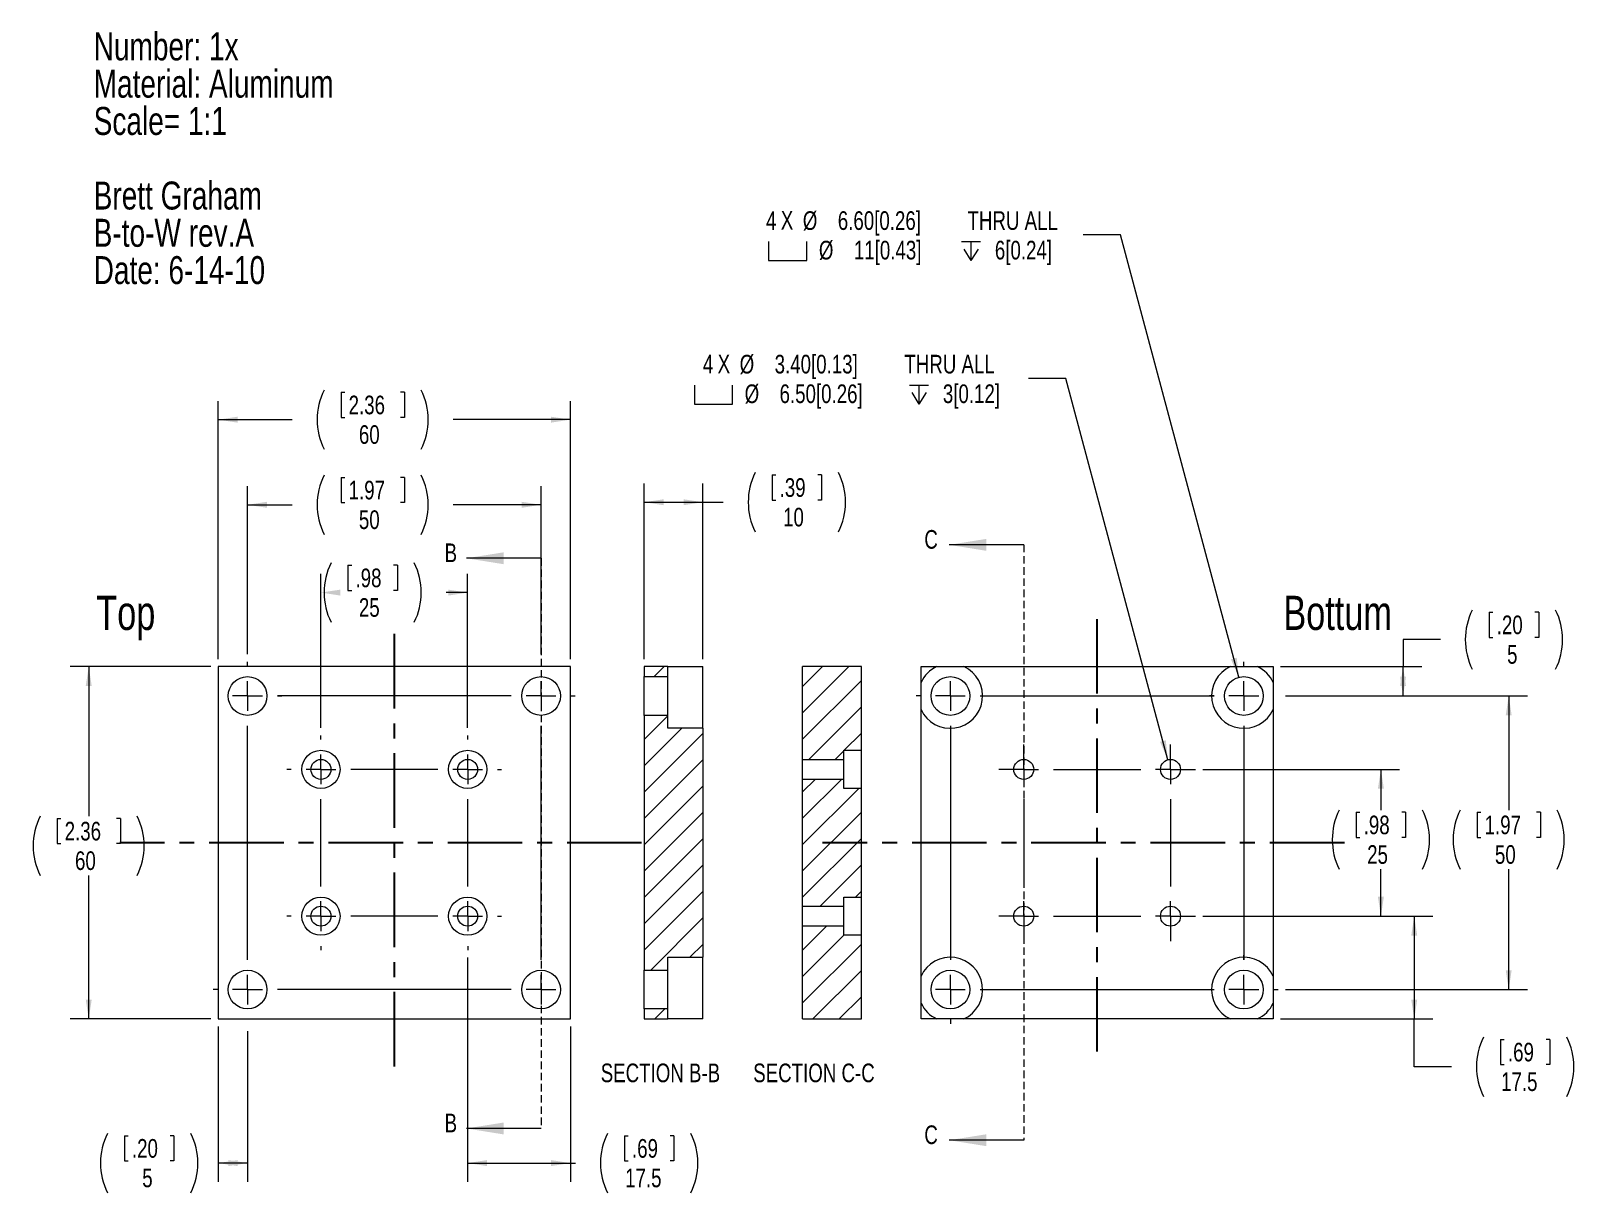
# Model space of a CAD drawing. Header units: millimetres. Extents: x 13 to 276, y 4 to 202.
import ezdxf

# ---------------------------------------------------------------- set-up
doc = ezdxf.new("R2010")
doc.units = ezdxf.units.MM
doc.linetypes.add('CENTERX2', pattern=[20.32, 12.7, -2.54, 2.54, -2.54])
doc.linetypes.add('HIDDEN', pattern=[1.905, 1.27, -0.635])
doc.styles.add('SLDTEXTSTYLE0', font='TXT', dxfattribs={"width": 0.75})
doc.dimstyles.new('SLDDIMSTYLE0', dxfattribs={"dimtxt": 3.175, "dimasz": 3.302, "dimexe": 0, "dimexo": 0.0625, "dimgap": 0.79375, "dimtad": 0, "dimtih": 1, "dimtoh": 1, "dimrnd": 1e-09, "dimzin": 12, "dimdsep": 46, "dimtxsty": 'SLDTEXTSTYLE0', "dimsah": 1, "dimcen": 0.09, "dimadec": 0, "dimazin": 0, "dimtfac": 1, "dimtofl": 0, "dimtmove": 0, "dimatfit": 3, "dimfxl": 1, "dimtolj": 1, "dimtzin": 12, "dimarcsym": 0})
doc.dimstyles.new('SLDDIMSTYLE1', dxfattribs={"dimtxt": 3.175, "dimasz": 3.302, "dimexe": 0, "dimexo": 0.0625, "dimgap": 0.79375, "dimtad": 0, "dimtih": 1, "dimtoh": 1, "dimdec": 0, "dimrnd": 1e-09, "dimzin": 12, "dimdsep": 46, "dimtxsty": 'SLDTEXTSTYLE0', "dimsah": 1, "dimcen": 0.09, "dimadec": 0, "dimazin": 0, "dimtfac": 1, "dimtofl": 0, "dimtmove": 0, "dimatfit": 3, "dimfxl": 1, "dimtolj": 1, "dimtzin": 12, "dimarcsym": 0})

# ---------------------------------------------------------------- blocks, each defined once
blk = doc.blocks.new('SW_NOTE_0')
at = {"color": 0, "linetype": 'Continuous', "lineweight": 0, "attachment_point": 1, "style": 'SLDTEXTSTYLE0'}
for s, insert, char_height in [('Number: 1x', (0, 6.14), 4.763), ('Material: Aluminum', (0, -0.21), 4.7625), ('Scale= 1:1', (0, -6.56), 4.763), ('Brett Graham', (0, -19.26), 4.7625), ('B-to-W rev.A', (0, -25.61), 4.7625), ('Date: 6-14-10', (0, -31.96), 4.7625)]:
    blk.add_mtext(s, dxfattribs=dict(at, insert=insert, char_height=char_height))
blk = doc.blocks.new('*D2')
at = {"color": 7, "linetype": 'Continuous', "lineweight": 0}
for p, q in [((65.57, 140.42), (65.57, 136.13)), ((65.57, 140.42), (66.21, 140.42)), ((76.35, 140.42), (75.7, 140.42)), ((76.35, 140.42), (76.35, 136.13)), ((44.64, 94.97), (44.64, 138.93)), ((104.64, 94.97), (104.64, 138.93)), ((44.64, 135.76), (57.24, 135.76)), ((65.57, 136.13), (66.21, 136.13)), ((76.35, 136.13), (75.7, 136.13)), ((104.64, 135.76), (84.68, 135.76))]:
    blk.add_line(p, q, dxfattribs=at)
for centre, start, end in [((72.77, 135.76), 153.4349, 206.5651), ((69.15, 135.76), 333.4349, 26.5651)]:
    blk.add_arc(centre, 11.27, start, end, dxfattribs=at)
for points in [[(44.64, 135.76), (47.94, 135.25), (47.94, 136.26)], [(104.64, 135.76), (101.34, 136.26), (101.34, 135.25)]]:
    blk.add_solid(points, dxfattribs=at)
at = {"color": 7, "linetype": 'Continuous', "lineweight": 0, "char_height": 3.175, "attachment_point": 1, "style": 'SLDTEXTSTYLE0'}
for s, insert in [('2.36', (66.86, 139.85)), ('60', (68.61, 134.81))]:
    blk.add_mtext(s, dxfattribs=dict(at, insert=insert))
blk = doc.blocks.new('*D3')
at = {"color": 7, "linetype": 'Continuous', "lineweight": 0}
for p, q in [((49.64, 95.81), (49.64, 124.43)), ((65.57, 125.92), (65.57, 121.64)), ((65.57, 125.92), (66.21, 125.92)), ((76.35, 125.92), (75.7, 125.92)), ((76.35, 125.92), (76.35, 121.64)), ((99.64, 95.81), (99.64, 124.43)), ((49.64, 121.26), (57.24, 121.26)), ((65.57, 121.64), (66.21, 121.64)), ((76.35, 121.64), (75.7, 121.64)), ((99.64, 121.26), (84.68, 121.26))]:
    blk.add_line(p, q, dxfattribs=at)
for centre, start, end in [((72.77, 121.26), 153.4349, 206.5651), ((69.15, 121.26), 333.4349, 26.5651)]:
    blk.add_arc(centre, 11.27, start, end, dxfattribs=at)
for points in [[(49.64, 121.26), (52.94, 120.75), (52.94, 121.77)], [(99.64, 121.26), (96.34, 121.77), (96.34, 120.75)]]:
    blk.add_solid(points, dxfattribs=at)
at = {"color": 7, "linetype": 'Continuous', "lineweight": 0, "char_height": 3.175, "attachment_point": 1, "style": 'SLDTEXTSTYLE0'}
for s, insert in [('1.97', (66.86, 125.35)), ('50', (68.61, 120.31))]:
    blk.add_mtext(s, dxfattribs=dict(at, insert=insert))
blk = doc.blocks.new('*D4')
at = {"color": 7, "linetype": 'Continuous', "lineweight": 0}
for p, q in [((66.74, 110.97), (66.74, 106.68)), ((66.74, 110.97), (67.38, 110.97)), ((75.17, 110.97), (74.53, 110.97)), ((75.17, 110.97), (75.17, 106.68)), ((62.14, 83.26), (62.14, 109.48)), ((87.14, 83.26), (87.14, 109.48)), ((66.74, 106.68), (67.38, 106.68)), ((75.17, 106.68), (74.53, 106.68)), ((87.14, 106.31), (83.5, 106.31))]:
    blk.add_line(p, q, dxfattribs=at)
for centre, start, end in [((73.94, 106.31), 153.4349, 206.5651), ((67.97, 106.31), 333.4349, 26.5651)]:
    blk.add_arc(centre, 11.27, start, end, dxfattribs=at)
for points in [[(62.14, 106.31), (65.44, 105.8), (65.44, 106.81)], [(87.14, 106.31), (83.84, 106.81), (83.84, 105.8)]]:
    blk.add_solid(points, dxfattribs=at)
at = {"color": 7, "linetype": 'Continuous', "lineweight": 0, "char_height": 3.175, "attachment_point": 1, "style": 'SLDTEXTSTYLE0'}
for s, insert in [('.98', (68.03, 110.4)), ('25', (68.61, 105.36))]:
    blk.add_mtext(s, dxfattribs=dict(at, insert=insert))
blk = doc.blocks.new('*D5')
at = {"color": 7, "linetype": 'Continuous', "lineweight": 0}
for p, q in [((43.37, 93.7), (19.4, 93.7)), ((22.58, 93.7), (22.58, 68.22)), ((17.19, 67.84), (17.19, 63.56)), ((17.19, 67.84), (17.83, 67.84)), ((27.97, 67.84), (27.33, 67.84)), ((27.97, 67.84), (27.97, 63.56)), ((17.19, 63.56), (17.83, 63.56)), ((27.97, 63.56), (27.33, 63.56)), ((22.58, 33.7), (22.58, 58.14)), ((43.37, 33.7), (19.4, 33.7))]:
    blk.add_line(p, q, dxfattribs=at)
for centre, start, end in [((24.39, 63.18), 153.4349, 206.5651), ((20.77, 63.18), 333.4349, 26.5651)]:
    blk.add_arc(centre, 11.27, start, end, dxfattribs=at)
for points in [[(22.58, 93.7), (22.07, 90.39), (23.09, 90.39)], [(22.58, 33.7), (23.09, 37), (22.07, 37)]]:
    blk.add_solid(points, dxfattribs=at)
at = {"color": 7, "linetype": 'Continuous', "lineweight": 0, "char_height": 3.175, "attachment_point": 1, "style": 'SLDTEXTSTYLE0'}
for s, insert in [('2.36', (18.48, 67.27)), ('60', (20.24, 62.24))]:
    blk.add_mtext(s, dxfattribs=dict(at, insert=insert))
blk = doc.blocks.new('*D6')
at = {"color": 7, "linetype": 'Continuous', "lineweight": 0}
for p, q in [((87.14, 44.14), (87.14, 5.98)), ((104.64, 32.43), (104.64, 5.98)), ((113.85, 13.81), (113.85, 9.53)), ((113.85, 13.81), (114.5, 13.81)), ((122.29, 13.81), (121.64, 13.81)), ((122.29, 13.81), (122.29, 9.53)), ((87.14, 9.15), (104.64, 9.15)), ((104.64, 9.15), (105.52, 9.15)), ((113.85, 9.53), (114.5, 9.53)), ((122.29, 9.53), (121.64, 9.53))]:
    blk.add_line(p, q, dxfattribs=at)
for centre, start, end in [((121.05, 9.15), 153.4349, 206.5651), ((115.09, 9.15), 333.4349, 26.5651)]:
    blk.add_arc(centre, 11.27, start, end, dxfattribs=at)
for points in [[(87.14, 9.15), (90.44, 8.64), (90.44, 9.66)], [(104.64, 9.15), (101.34, 9.66), (101.34, 8.64)]]:
    blk.add_solid(points, dxfattribs=at)
at = {"color": 7, "linetype": 'Continuous', "lineweight": 0, "char_height": 3.175, "attachment_point": 1, "style": 'SLDTEXTSTYLE0'}
for s, insert in [('.69', (115.14, 13.24)), ('17.5', (113.97, 8.21))]:
    blk.add_mtext(s, dxfattribs=dict(at, insert=insert))
blk = doc.blocks.new('*D7')
at = {"color": 7, "linetype": 'Continuous', "lineweight": 0}
for p, q in [((44.64, 32.43), (44.64, 5.98)), ((49.64, 31.59), (49.64, 5.98)), ((28.65, 13.81), (28.65, 9.53)), ((28.65, 13.81), (29.29, 13.81)), ((37.09, 13.81), (36.44, 13.81)), ((37.09, 13.81), (37.09, 9.53)), ((28.65, 9.53), (29.29, 9.53)), ((37.09, 9.53), (36.44, 9.53)), ((49.64, 9.15), (44.64, 9.15))]:
    blk.add_line(p, q, dxfattribs=at)
for centre, start, end in [((35.85, 9.15), 153.4349, 206.5651), ((29.89, 9.15), 333.4349, 26.5651)]:
    blk.add_arc(centre, 11.27, start, end, dxfattribs=at)
for points in [[(44.64, 9.15), (47.94, 8.64), (47.94, 9.66)], [(49.64, 9.15), (46.34, 9.66), (46.34, 8.64)]]:
    blk.add_solid(points, dxfattribs=at)
at = {"color": 7, "linetype": 'Continuous', "lineweight": 0, "attachment_point": 1, "style": 'SLDTEXTSTYLE0'}
for s, insert, char_height in [('.20', (29.94, 13.24), 3.175), ('5', (31.7, 8.21), 3.17)]:
    blk.add_mtext(s, dxfattribs=dict(at, insert=insert, char_height=char_height))
blk = doc.blocks.new('SW_CENTERMARKSYMBOL_0')
at = {"color": 0, "linetype": 'Continuous', "lineweight": 0}
for p, q in [((0, 30.08), (0, 30.79)), ((25, 30.08), (25, 30.79)), ((0, 25), (0, 27.54)), ((25, 25), (25, 27.54)), ((-5.08, 25), (-5.79, 25)), ((0, 25), (-2.54, 25)), ((0, 25), (0, 22.46)), ((0, 25), (2.54, 25)), ((19.92, 25), (5.08, 25)), ((25, 25), (22.46, 25)), ((25, 25), (25, 22.46)), ((25, 25), (27.54, 25)), ((30.08, 25), (30.79, 25)), ((0, 5.08), (0, 19.92)), ((25, 5.08), (25, 19.92)), ((-5.08, 0), (-5.79, 0)), ((0, 0), (-2.54, 0)), ((0, 0), (0, 2.54)), ((0, 0), (0, -2.54)), ((0, 0), (2.54, 0)), ((19.92, 0), (5.08, 0)), ((25, 0), (22.46, 0)), ((25, 0), (25, 2.54)), ((25, 0), (25, -2.54)), ((25, 0), (27.54, 0)), ((30.08, 0), (30.79, 0)), ((0, -5.08), (0, -5.79)), ((25, -5.08), (25, -5.79))]:
    blk.add_line(p, q, dxfattribs=at)
blk = doc.blocks.new('SW_CENTERMARKSYMBOL_1')
at = {"color": 0, "linetype": 'Continuous', "lineweight": 0}
for p, q in [((0, 5.08), (0, 5.84)), ((0, 0), (-2.54, 0)), ((0, 0), (0, 2.54)), ((0, 0), (0, -2.54)), ((0, 0), (2.54, 0)), ((5.08, 0), (5.84, 0)), ((44.92, 0), (5.08, 0)), ((50, 0), (47.46, 0)), ((50, 0), (50, 2.54)), ((50, 0), (50, -2.54)), ((50, 0), (52.54, 0)), ((55.08, 0), (55.84, 0)), ((0, -44.92), (0, -5.08)), ((50, -5.08), (50, -5.84)), ((50, -44.92), (50, -5.08)), ((0, -44.92), (0, -44.16)), ((-5.08, -50), (-5.84, -50)), ((0, -50), (-2.54, -50)), ((0, -50), (0, -47.46)), ((0, -50), (0, -52.54)), ((0, -50), (2.54, -50)), ((44.92, -50), (5.08, -50)), ((44.92, -50), (44.16, -50)), ((50, -50), (47.46, -50)), ((50, -50), (50, -47.46)), ((50, -50), (50, -52.54)), ((50, -50), (52.54, -50)), ((50, -55.08), (50, -55.84))]:
    blk.add_line(p, q, dxfattribs=at)
blk = doc.blocks.new('*D10')
at = {"color": 7, "linetype": 'Continuous', "lineweight": 0}
for p, q in [((226.49, 88.7), (267.68, 88.7)), ((264.51, 88.7), (264.51, 69.27)), ((259.11, 68.9), (259.11, 64.61)), ((259.11, 68.9), (259.76, 68.9)), ((269.9, 68.9), (269.25, 68.9)), ((269.9, 68.9), (269.9, 64.61)), ((259.11, 64.61), (259.76, 64.61)), ((269.9, 64.61), (269.25, 64.61)), ((264.51, 38.7), (264.51, 59.2)), ((226.49, 38.7), (267.68, 38.7))]:
    blk.add_line(p, q, dxfattribs=at)
for centre, start, end in [((266.31, 64.24), 153.4349, 206.5651), ((262.7, 64.24), 333.4349, 26.5651)]:
    blk.add_arc(centre, 11.27, start, end, dxfattribs=at)
for points in [[(264.51, 88.7), (264, 85.39), (265.01, 85.39)], [(264.51, 38.7), (265.01, 42), (264, 42)]]:
    blk.add_solid(points, dxfattribs=at)
at = {"color": 7, "linetype": 'Continuous', "lineweight": 0, "char_height": 3.175, "attachment_point": 1, "style": 'SLDTEXTSTYLE0'}
for s, insert in [('1.97', (260.4, 68.33)), ('50', (262.16, 63.29))]:
    blk.add_mtext(s, dxfattribs=dict(at, insert=insert))
blk = doc.blocks.new('*D11')
at = {"color": 7, "linetype": 'Continuous', "lineweight": 0}
for p, q in [((212.39, 76.2), (245.9, 76.2)), ((242.73, 76.2), (242.73, 69.27)), ((238.51, 68.9), (238.51, 64.61)), ((238.51, 68.9), (239.15, 68.9)), ((246.95, 68.9), (246.3, 68.9)), ((246.95, 68.9), (246.95, 64.61)), ((238.51, 64.61), (239.15, 64.61)), ((246.95, 64.61), (246.3, 64.61)), ((242.73, 51.2), (242.73, 59.2)), ((212.39, 51.2), (245.9, 51.2))]:
    blk.add_line(p, q, dxfattribs=at)
for centre, start, end in [((245.71, 64.24), 153.4349, 206.5651), ((239.75, 64.24), 333.4349, 26.5651)]:
    blk.add_arc(centre, 11.27, start, end, dxfattribs=at)
for points in [[(242.73, 76.2), (242.22, 72.89), (243.24, 72.89)], [(242.73, 51.2), (243.24, 54.5), (242.22, 54.5)]]:
    blk.add_solid(points, dxfattribs=at)
at = {"color": 7, "linetype": 'Continuous', "lineweight": 0, "char_height": 3.175, "attachment_point": 1, "style": 'SLDTEXTSTYLE0'}
for s, insert in [('.98', (239.8, 68.33)), ('25', (240.39, 63.29))]:
    blk.add_mtext(s, dxfattribs=dict(at, insert=insert))
blk = doc.blocks.new('SW_SYMBOL_HOLE_SPOT')
at = {"color": 0, "linetype": 'Continuous', "lineweight": 0}
for p, q in [((0, 875), (0, 75)), ((1600, 75), (1600, 875)), ((0, 75), (1600, 75))]:
    blk.add_line(p, q, dxfattribs=at)
blk = doc.blocks.new('SW_SYMBOL_HOLE_DEPTH')
at = {"color": 0, "linetype": 'Continuous', "lineweight": 0}
for p, q in [((0, 875), (800, 875)), ((400, 875), (400, 75)), ((100, 555), (400, 75)), ((700, 555), (400, 75))]:
    blk.add_line(p, q, dxfattribs=at)
blk = doc.blocks.new('*D12')
at = {"color": 7, "linetype": 'Continuous', "lineweight": 0}
for p, q in [((198.36, 167.21), (192.01, 167.21)), ((218.53, 91.88), (198.36, 167.21))]:
    blk.add_line(p, q, dxfattribs=at)
blk.add_solid([(218.53, 91.88), (218.17, 95.21), (217.18, 94.94)], dxfattribs=at)
at = {"color": 7, "linetype": 'Continuous', "lineweight": 0, "xscale": 0.0040555664, "yscale": 0.0040555664, "zscale": 0.0040555664}
for name, p in [('SW_SYMBOL_HOLE_SPOT', (138.41, 162.56)), ('SW_SYMBOL_HOLE_DEPTH', (171.25, 162.56))]:
    blk.add_blockref(name, p, dxfattribs=at)
at = {"color": 7, "linetype": 'Continuous', "lineweight": 0, "attachment_point": 1, "style": 'SLDTEXTSTYLE0'}
for s, insert, char_height in [('4', (137.97, 171.25), 3.17), ('X ', (140.49, 171.3), 3.175), ('%%c', (144.24, 171.25), 3.175), ('6.60[0.26]', (150.2, 171.25), 3.175), ('THRU ALL', (172.3, 171.25), 3.175), ('%%c', (146.98, 166.22), 3.175), ('11[0.43]', (152.94, 166.22), 3.175), ('6[0.24]', (176.96, 166.22), 3.175)]:
    blk.add_mtext(s, dxfattribs=dict(at, insert=insert, char_height=char_height))
blk = doc.blocks.new('*D15')
at = {"color": 7, "linetype": 'Continuous', "lineweight": 0}
for p, q in [((189.05, 142.76), (182.7, 142.76)), ((206.44, 77.84), (189.05, 142.76))]:
    blk.add_line(p, q, dxfattribs=at)
blk.add_solid([(206.44, 77.84), (206.08, 81.16), (205.1, 80.9)], dxfattribs=at)
at = {"color": 7, "linetype": 'Continuous', "lineweight": 0, "xscale": 0.0040555664, "yscale": 0.0040555664, "zscale": 0.0040555664}
for name, p in [('SW_SYMBOL_HOLE_SPOT', (125.76, 138.11)), ('SW_SYMBOL_HOLE_DEPTH', (162.39, 138.11))]:
    blk.add_blockref(name, p, dxfattribs=at)
at = {"color": 7, "linetype": 'Continuous', "lineweight": 0, "attachment_point": 1, "style": 'SLDTEXTSTYLE0'}
for s, insert, char_height in [('4', (127.21, 146.8), 3.17), ('X ', (129.73, 146.85), 3.175), ('%%c', (133.48, 146.8), 3.175), ('3.40[0.13]', (139.44, 146.8), 3.175), ('THRU ALL', (161.55, 146.8), 3.175), ('%%c', (134.33, 141.76), 3.175), ('6.50[0.26]', (140.28, 141.76), 3.175), ('3[0.12]', (168.1, 141.76), 3.175)]:
    blk.add_mtext(s, dxfattribs=dict(at, insert=insert, char_height=char_height))
blk = doc.blocks.new('*D16')
at = {"color": 7, "linetype": 'Continuous', "lineweight": 0}
for p, q in [((261.18, 102.96), (261.18, 98.68)), ((261.18, 102.96), (261.83, 102.96)), ((269.62, 102.96), (268.97, 102.96)), ((269.62, 102.96), (269.62, 98.68)), ((252.86, 98.3), (246.51, 98.3)), ((246.51, 98.3), (246.51, 93.7)), ((261.18, 98.68), (261.83, 98.68)), ((269.62, 98.68), (268.97, 98.68)), ((225.65, 93.7), (249.68, 93.7)), ((246.51, 88.7), (246.51, 93.7)), ((226.49, 88.7), (249.68, 88.7))]:
    blk.add_line(p, q, dxfattribs=at)
for centre, start, end in [((268.38, 98.3), 153.4349, 206.5651), ((262.42, 98.3), 333.4349, 26.5651)]:
    blk.add_arc(centre, 11.27, start, end, dxfattribs=at)
for points in [[(246.51, 93.7), (246, 90.39), (247.01, 90.39)], [(246.51, 88.7), (247.01, 92), (246, 92)]]:
    blk.add_solid(points, dxfattribs=at)
at = {"color": 7, "linetype": 'Continuous', "lineweight": 0, "attachment_point": 1, "style": 'SLDTEXTSTYLE0'}
for s, insert, char_height in [('.20', (262.47, 102.4), 3.175), ('5', (264.23, 97.36), 3.17)]:
    blk.add_mtext(s, dxfattribs=dict(at, insert=insert, char_height=char_height))
blk = doc.blocks.new('*D17')
at = {"color": 7, "linetype": 'Continuous', "lineweight": 0}
for p, q in [((212.39, 51.2), (251.59, 51.2)), ((248.41, 51.2), (248.41, 33.7)), ((225.65, 33.7), (251.59, 33.7)), ((248.41, 25.55), (248.41, 33.7)), ((263.09, 30.21), (263.09, 25.92)), ((263.09, 30.21), (263.73, 30.21)), ((271.53, 30.21), (270.88, 30.21)), ((271.53, 30.21), (271.53, 25.92)), ((254.76, 25.55), (248.41, 25.55)), ((263.09, 25.92), (263.73, 25.92)), ((271.53, 25.92), (270.88, 25.92))]:
    blk.add_line(p, q, dxfattribs=at)
for centre, start, end in [((270.29, 25.55), 153.4349, 206.5651), ((264.33, 25.55), 333.4349, 26.5651)]:
    blk.add_arc(centre, 11.27, start, end, dxfattribs=at)
for points in [[(248.41, 51.2), (247.9, 47.89), (248.92, 47.89)], [(248.41, 33.7), (248.92, 37), (247.9, 37)]]:
    blk.add_solid(points, dxfattribs=at)
at = {"color": 7, "linetype": 'Continuous', "lineweight": 0, "char_height": 3.175, "attachment_point": 1, "style": 'SLDTEXTSTYLE0'}
for s, insert in [('.69', (264.38, 29.64)), ('17.5', (263.21, 24.6))]:
    blk.add_mtext(s, dxfattribs=dict(at, insert=insert))
blk = doc.blocks.new('SW_CENTERMARKSYMBOL_2')
at = {"color": 0, "linetype": 'Continuous', "lineweight": 0}
for p, q in [((0, 2.54), (0, 4.24)), ((25, 2.54), (25, 4.24)), ((-2.54, 0), (-4.24, 0)), ((0, 0), (-2.54, 0)), ((0, 0), (0, 2.54)), ((0, 0), (2.54, 0)), ((0, 0), (0, -2.54)), ((5.08, 0), (19.92, 0)), ((25, 0), (22.46, 0)), ((25, 0), (25, 2.54)), ((25, 0), (27.54, 0)), ((25, 0), (25, -2.54)), ((27.54, 0), (29.24, 0)), ((0, -5.08), (0, -19.92)), ((25, -5.08), (25, -19.92)), ((0, -25), (0, -22.46)), ((25, -25), (25, -22.46)), ((-2.54, -25), (-4.24, -25)), ((0, -25), (-2.54, -25)), ((0, -25), (2.54, -25)), ((0, -25), (0, -27.54)), ((5.08, -25), (19.92, -25)), ((25, -25), (22.46, -25)), ((25, -25), (27.54, -25)), ((25, -25), (25, -27.54)), ((27.54, -25), (29.24, -25)), ((0, -27.54), (0, -29.24)), ((25, -27.54), (25, -29.24))]:
    blk.add_line(p, q, dxfattribs=at)
blk = doc.blocks.new('SW_CENTERMARKSYMBOL_3')
at = {"color": 0, "linetype": 'Continuous', "lineweight": 0}
for p, q in [((50, 55.08), (50, 55.84)), ((0, 50), (0, 52.54)), ((50, 50), (50, 52.54)), ((-5.08, 50), (-5.84, 50)), ((0, 50), (-2.54, 50)), ((0, 50), (0, 47.46)), ((0, 50), (2.54, 50)), ((5.08, 50), (44.92, 50)), ((44.92, 50), (44.16, 50)), ((50, 50), (47.46, 50)), ((50, 50), (50, 47.46)), ((50, 50), (52.54, 50)), ((0, 44.92), (0, 44.16)), ((0, 44.92), (0, 5.08)), ((50, 44.92), (50, 5.08)), ((50, 5.08), (50, 5.84)), ((0, 0), (-2.54, 0)), ((0, 0), (0, 2.54)), ((0, 0), (0, -2.54)), ((0, 0), (2.54, 0)), ((5.08, 0), (5.84, 0)), ((5.08, 0), (44.92, 0)), ((50, 0), (47.46, 0)), ((50, 0), (50, 2.54)), ((50, 0), (50, -2.54)), ((50, 0), (52.54, 0)), ((55.08, 0), (55.84, 0)), ((0, -5.08), (0, -5.84))]:
    blk.add_line(p, q, dxfattribs=at)
blk = doc.blocks.new('*D20')
at = {"color": 7, "linetype": 'Continuous', "lineweight": 0}
for p, q in [((117.22, 94.97), (117.22, 124.87)), ((127.22, 94.97), (127.22, 124.87)), ((139.01, 126.36), (139.01, 122.07)), ((139.01, 126.36), (139.65, 126.36)), ((147.44, 126.36), (146.8, 126.36)), ((147.44, 126.36), (147.44, 122.07)), ((117.22, 121.7), (127.22, 121.7)), ((127.22, 121.7), (130.68, 121.7)), ((139.01, 122.07), (139.65, 122.07)), ((147.44, 122.07), (146.8, 122.07))]:
    blk.add_line(p, q, dxfattribs=at)
for centre, start, end in [((146.21, 121.7), 153.4349, 206.5651), ((140.24, 121.7), 333.4349, 26.5651)]:
    blk.add_arc(centre, 11.27, start, end, dxfattribs=at)
for points in [[(117.22, 121.7), (120.53, 121.19), (120.53, 122.2)], [(127.22, 121.7), (123.92, 122.2), (123.92, 121.19)]]:
    blk.add_solid(points, dxfattribs=at)
at = {"color": 7, "linetype": 'Continuous', "lineweight": 0, "char_height": 3.175, "attachment_point": 1, "style": 'SLDTEXTSTYLE0'}
for s, insert in [('.39', (140.29, 125.79)), ('10', (140.88, 120.75))]:
    blk.add_mtext(s, dxfattribs=dict(at, insert=insert))

msp = doc.modelspace()

# ---------------------------------------------------------------- hatches: boundary and pattern name
at = {"linetype": 'Continuous', "lineweight": 0}
h = msp.add_hatch(dxfattribs=at)
h.set_pattern_fill('ANSI31', style=0)
h.paths.add_polyline_path([(121.224, 91.997), (121.224, 93.697), (117.224, 93.697), (117.224, 91.997)], flags=0)
h = msp.add_hatch(dxfattribs=at)
h.set_pattern_fill('ANSI31', style=0)
h.paths.add_polyline_path([(144.215, 93.697), (144.215, 77.897), (151.215, 77.897), (151.215, 79.447), (154.215, 79.447), (154.215, 93.697)], flags=0)
h = msp.add_hatch(dxfattribs=at)
h.set_pattern_fill('ANSI31', style=0)
h.paths.add_polyline_path([(127.224, 44.197), (127.224, 83.197), (121.224, 83.197), (121.224, 85.397), (117.224, 85.397), (117.224, 41.997), (121.224, 41.997), (121.224, 44.197)], flags=0)
h = msp.add_hatch(dxfattribs=at)
h.set_pattern_fill('ANSI31', style=0)
h.paths.add_polyline_path([(144.215, 74.497), (144.215, 52.897), (151.215, 52.897), (151.215, 54.447), (154.215, 54.447), (154.215, 72.947), (151.215, 72.947), (151.215, 74.497)], flags=0)
h = msp.add_hatch(dxfattribs=at)
h.set_pattern_fill('ANSI31', style=0)
h.paths.add_polyline_path([(144.215, 49.497), (144.215, 33.697), (154.215, 33.697), (154.215, 47.947), (151.215, 47.947), (151.215, 49.497)], flags=0)
h = msp.add_hatch(dxfattribs=at)
h.set_pattern_fill('ANSI31', style=0)
h.paths.add_polyline_path([(117.224, 35.397), (117.224, 33.697), (121.224, 33.697), (121.224, 35.397)], flags=0)

# ---------------------------------------------------------------- linework, layer by layer
at = {"color": 7, "linetype": 'Continuous', "lineweight": 0}
for p, q in [((181.882, 114.438), (169.182, 114.438)), ((99.641, 112.153), (86.941, 112.153)), ((99.641, 15.043), (86.941, 15.043)), ((181.882, 13.044), (169.182, 13.044))]:
    msp.add_line(p, q, dxfattribs=at)
at = {"color": 7, "linetype": 'HIDDEN', "lineweight": 0}
for p, q in [((181.882, 114.438), (181.882, 13.044)), ((99.641, 112.153), (99.641, 15.043))]:
    msp.add_line(p, q, dxfattribs=at)
at = {"color": 7, "linetype": 'CENTERX2'}
for p, q in [((194.382, 28.134), (194.382, 102.242)), ((74.641, 99.259), (74.641, 25.152)), ((116.764, 63.697), (27.867, 63.697)), ((236.505, 63.697), (147.608, 63.697))]:
    msp.add_line(p, q, dxfattribs=at)
at = {"color": 7, "linetype": 'Continuous', "lineweight": 15}
for p, q in [((44.641, 93.697), (44.641, 33.697)), ((104.641, 93.697), (44.641, 93.697)), ((104.641, 33.697), (104.641, 93.697)), ((117.224, 93.697), (117.224, 91.997)), ((121.224, 93.697), (117.224, 93.697)), ((121.224, 93.697), (127.224, 93.697)), ((121.224, 91.997), (121.224, 93.697)), ((127.224, 83.197), (127.224, 93.697)), ((144.215, 77.897), (144.215, 93.697)), ((154.215, 93.697), (144.215, 93.697)), ((154.215, 79.447), (154.215, 93.697)), ((164.382, 90.988), (164.382, 93.697)), ((164.382, 93.697), (167.091, 93.697)), ((167.091, 93.697), (171.674, 93.697)), ((171.674, 93.697), (217.091, 93.697)), ((217.091, 93.697), (221.674, 93.697)), ((221.674, 93.697), (224.382, 93.697)), ((224.382, 93.697), (224.382, 90.988)), ((117.224, 85.397), (117.224, 91.997)), ((117.224, 91.997), (121.224, 91.997)), ((121.224, 85.397), (121.224, 91.997)), ((164.382, 86.405), (164.382, 90.988)), ((224.382, 90.988), (224.382, 86.405)), ((117.224, 85.397), (117.224, 41.997)), ((121.224, 85.397), (117.224, 85.397)), ((121.224, 83.197), (121.224, 85.397)), ((164.382, 40.988), (164.382, 86.405)), ((224.382, 86.405), (224.382, 40.988)), ((127.224, 83.197), (121.224, 83.197)), ((127.224, 83.197), (127.224, 44.197)), ((151.215, 79.447), (154.215, 79.447)), ((151.215, 77.897), (151.215, 79.447)), ((154.215, 72.947), (154.215, 79.447)), ((144.215, 77.897), (151.215, 77.897)), ((144.215, 74.497), (144.215, 77.897)), ((151.215, 74.497), (151.215, 77.897)), ((151.215, 74.497), (144.215, 74.497)), ((144.215, 52.897), (144.215, 74.497)), ((151.215, 72.947), (151.215, 74.497)), ((154.215, 72.947), (151.215, 72.947)), ((154.215, 54.447), (154.215, 72.947)), ((144.215, 52.897), (151.215, 52.897)), ((144.215, 49.497), (144.215, 52.897)), ((151.215, 54.447), (154.215, 54.447)), ((151.215, 52.897), (151.215, 54.447)), ((151.215, 49.497), (151.215, 52.897)), ((154.215, 47.947), (154.215, 54.447)), ((151.215, 49.497), (144.215, 49.497)), ((144.215, 33.697), (144.215, 49.497)), ((151.215, 47.947), (151.215, 49.497)), ((154.215, 47.947), (151.215, 47.947)), ((154.215, 33.697), (154.215, 47.947)), ((121.224, 44.197), (127.224, 44.197)), ((121.224, 41.997), (121.224, 44.197)), ((127.224, 33.697), (127.224, 44.197)), ((117.224, 41.997), (121.224, 41.997)), ((117.224, 35.397), (117.224, 41.997)), ((121.224, 35.397), (121.224, 41.997)), ((164.382, 36.405), (164.382, 40.988)), ((224.382, 40.988), (224.382, 36.405)), ((121.224, 35.397), (117.224, 35.397)), ((117.224, 35.397), (117.224, 33.697)), ((121.224, 33.697), (121.224, 35.397)), ((164.382, 33.697), (164.382, 36.405)), ((224.382, 36.405), (224.382, 33.697)), ((44.641, 33.697), (104.641, 33.697)), ((117.224, 33.697), (121.224, 33.697)), ((127.224, 33.697), (121.224, 33.697)), ((144.215, 33.697), (154.215, 33.697)), ((167.091, 33.697), (164.382, 33.697)), ((171.674, 33.697), (167.091, 33.697)), ((217.091, 33.697), (171.674, 33.697)), ((221.674, 33.697), (217.091, 33.697)), ((224.382, 33.697), (221.674, 33.697))]:
    msp.add_line(p, q, dxfattribs=at)
for centre, radius in [((49.641, 88.697), 3.3), ((99.641, 88.697), 3.3), ((169.382, 88.697), 3.3), ((219.382, 88.697), 3.3), ((62.141, 76.197), 3.25), ((87.141, 76.197), 3.25), ((62.141, 76.197), 1.7), ((87.141, 76.197), 1.7), ((181.882, 76.197), 1.7), ((206.882, 76.197), 1.7), ((62.141, 51.197), 3.25), ((62.141, 51.197), 1.7), ((87.141, 51.197), 3.25), ((87.141, 51.197), 1.7), ((181.882, 51.197), 1.7), ((206.882, 51.197), 1.7), ((49.641, 38.697), 3.3), ((99.641, 38.697), 3.3), ((169.382, 38.697), 3.3), ((219.382, 38.697), 3.3)]:
    msp.add_circle(centre, radius, dxfattribs=at)
for centre, start, end in [((169.382, 88.697), 114.61998, 155.38002), ((169.382, 88.697), 204.61998, 65.38002), ((219.382, 88.697), 114.61998, 335.38002), ((219.382, 88.697), 24.61998, 65.38002), ((169.382, 38.697), 294.61998, 155.38002), ((219.382, 38.697), 24.61998, 245.38002), ((169.382, 38.697), 204.61998, 245.38002), ((219.382, 38.697), 294.61998, 335.38002)]:
    msp.add_arc(centre, 5.5, start, end, dxfattribs=at)
at = {"color": 7, "linetype": 'Continuous', "lineweight": 0}
for points in [[(169.182, 114.438), (175.532, 113.422), (175.532, 115.454)], [(86.941, 112.153), (93.291, 111.137), (93.291, 113.169)], [(86.941, 15.043), (93.291, 14.027), (93.291, 16.059)], [(169.182, 13.044), (175.532, 12.028), (175.532, 14.06)]]:
    msp.add_solid(points, dxfattribs=at)

# ---------------------------------------------------------------- block references
for name, p in [('SW_NOTE_0', (23.421, 195.572)), ('SW_CENTERMARKSYMBOL_1', (49.641, 88.697)), ('SW_CENTERMARKSYMBOL_3', (169.382, 38.697)), ('SW_CENTERMARKSYMBOL_0', (62.141, 51.197)), ('SW_CENTERMARKSYMBOL_2', (181.882, 76.197))]:
    msp.add_blockref(name, p, dxfattribs=at)

# ---------------------------------------------------------------- texts
at = {"color": 7, "linetype": 'Continuous', "char_height": 3.175, "attachment_point": 1, "style": 'SLDTEXTSTYLE0'}
for s, insert in [('C', (164.945, 116.957)), ('B', (83.208, 114.672)), ('B', (83.208, 17.562)), ('C', (164.945, 15.563))]:
    msp.add_mtext(s, dxfattribs=dict(at, insert=insert))
at = {"color": 7, "linetype": 'Continuous', "lineweight": 0, "attachment_point": 1, "style": 'SLDTEXTSTYLE0'}
for s, insert, char_height in [('Top', (23.868, 105.766), 5.8208), ('Bottum', (226.115, 105.766), 5.8208), ('SECTION B-B', (109.81, 26.097), 3.175), ('SECTION C-C', (135.792, 26.097), 3.175)]:
    msp.add_mtext(s, dxfattribs=dict(at, insert=insert, char_height=char_height))

# ---------------------------------------------------------------- dimensions: what is measured, and where the dimension line sits
at = {"color": 7, "linetype": 'Continuous', "lineweight": 0}
for p1, p2, text, picture, middle in [((219.563, 88.02), (218.529, 91.884), '<>X %%c 6.60[0.26] THRU ALL\\P{\\fGDT;v}%%c 11[0.43] {\\fGDT;x} 6[0.24]\\P', '*D12', (165.014, 167.208)), ((207.478, 73.975), (206.442, 77.839), '<>X %%c 3.40[0.13] THRU ALL\\P{\\fGDT;v}%%c 6.50[0.26] {\\fGDT;x} 3[0.12]\\P', '*D15', (155.12, 142.756))]:
    dim = msp.add_diameter_dim_2p(p1=p1, p2=p2, text=text, dimstyle='SLDDIMSTYLE1', override={"dimpost": '<>'}, dxfattribs=at)
    dim.commit()
    dim.dimension.update_dxf_attribs({"geometry": picture, "text_midpoint": middle, "dimtype": 163})
for base, p1, p2, picture, middle in [((44.641, 135.756), (104.641, 93.697), (44.641, 93.697), '*D2', (70.957, 135.756)), ((127.224, 121.697), (117.224, 93.697), (127.224, 93.697), '*D20', (143.224, 121.697)), ((99.641, 121.259), (49.641, 94.537), (99.641, 94.537), '*D3', (70.957, 121.259)), ((87.141, 106.306), (62.141, 81.987), (87.141, 81.987), '*D4', (70.957, 106.306)), ((104.641, 9.152), (87.141, 45.407), (104.641, 33.697), '*D6', (118.07, 9.152)), ((44.641, 9.152), (49.641, 32.857), (44.641, 33.697), '*D7', (32.868, 9.152))]:
    dim = msp.add_linear_dim(base=base, p1=p1, p2=p2, text='(<>)', dimstyle='SLDDIMSTYLE0', dxfattribs=at)
    dim.commit()
    dim.dimension.update_dxf_attribs({"geometry": picture, "text_midpoint": middle, "dimtype": 160})
for base, p1, p2, picture, middle in [((246.505, 93.697), (225.222, 88.697), (224.382, 93.697), '*D16', (246.505, 98.302)), ((22.579, 33.697), (44.641, 93.697), (44.641, 33.697), '*D5', (22.579, 63.181)), ((264.505, 38.697), (225.222, 88.697), (225.222, 38.697), '*D10', (264.505, 64.236)), ((242.728, 51.197), (211.122, 76.197), (211.122, 51.197), '*D11', (242.728, 64.236)), ((248.412, 33.697), (211.122, 51.197), (224.382, 33.697), '*D17', (248.412, 25.547))]:
    dim = msp.add_linear_dim(base=base, p1=p1, p2=p2, angle=90, text='(<>)', dimstyle='SLDDIMSTYLE0', dxfattribs=at)
    dim.commit()
    dim.dimension.update_dxf_attribs({"geometry": picture, "text_midpoint": middle, "dimtype": 160})

doc.saveas('drawing.dxf')
